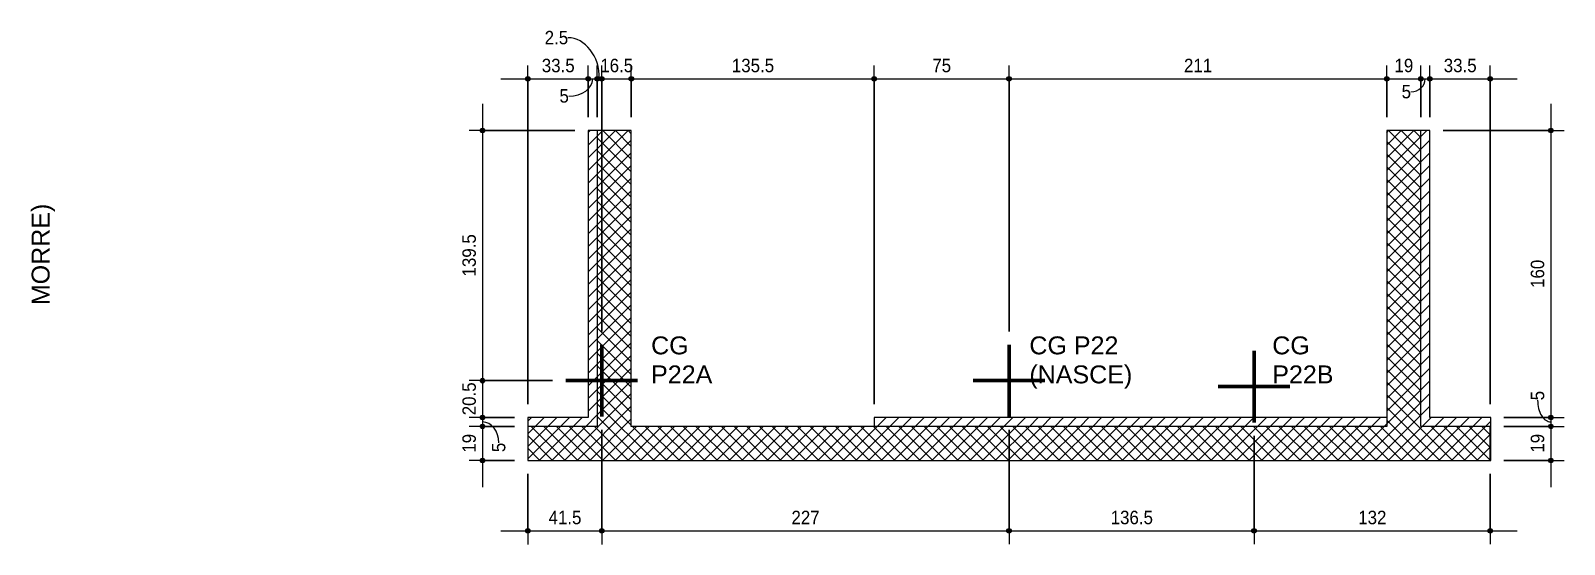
# Model space of a CAD drawing. Extents: x -1981 to 38708, y -3196 to 88064.
# Drawn here: x 20195 to 21051, y -963 to -676 of the extents above; entities that cross this region are included whole.
import ezdxf

# ---------------------------------------------------------------- set-up
doc = ezdxf.new("R2010")
doc.units = 0
doc.linetypes.add('Hidden', pattern=[0.714375, 0.47625, -0.238125])
for name, color, linetype, lineweight in [('A-ANNO-DIMS', 7, 'Continuous', 9), ('A-ANNO-DIMS-50', 7, 'Continuous', 9), ('A-DETL', 7, 'Hidden', 18), ('A-DETL-GENF', 7, 'Continuous', 18), ('A-DETL-MEDM', 7, 'Continuous', 50), ('G-ANNO-TEXT', 7, 'Continuous', 9), ('S-COLS', 7, 'Continuous', 25)]:
    doc.layers.add(name, color=color, linetype=linetype, lineweight=lineweight)
doc.styles.add('Arial_1', font='arial.ttf', dxfattribs={"width": 0.9, "height": 7.5})
doc.styles.add('Arial_3', font='arial.ttf', dxfattribs={"height": 10})
doc.dimstyles.new('PED_1_5mm_ESQ_1', dxfattribs={"dimscale": 30.48, "dimtxt": 7.651945, "dimasz": 0.328084, "dimexe": 0.246063, "dimexo": 0.246063, "dimgap": 0.049213, "dimtad": 1, "dimdec": 1, "dimrnd": 0.5, "dimdsep": 46, "dimtxsty": 'Arial_1', "dimblk1": 'DOTSMALL', "dimblk2": 'DOTSMALL', "dimsah": 1, "dimcen": 0.09, "dimdle": 0.492126, "dimazin": 0, "dimtfac": 1, "dimtdec": 4, "dimtix": 1, "dimtmove": 1, "dimatfit": 3, "dimfxl": 1, "dimtvp": 1, "dimtolj": 1, "dimtzin": 0, "dimarcsym": 2})
doc.dimstyles.new('PED_1_5mm_ESQ_3', dxfattribs={"dimscale": 30.48, "dimtxt": 7.651945, "dimasz": 0.328084, "dimexe": 0.246063, "dimexo": 0.246063, "dimgap": 0.049213, "dimtad": 1, "dimdec": 1, "dimrnd": 0.5, "dimdsep": 46, "dimtxsty": 'Arial_1', "dimblk1": 'DOTSMALL', "dimblk2": 'DOTSMALL', "dimsah": 1, "dimcen": 0.09, "dimdle": 0.492126, "dimazin": 0, "dimtfac": 1, "dimtdec": 4, "dimtix": 1, "dimtmove": 0, "dimatfit": 3, "dimfxl": 1, "dimtvp": 1, "dimtolj": 1, "dimtzin": 0, "dimarcsym": 2})
pattern_1 = [(45, (21034.115, 0), (-3.535534, 3.535534), [])]

# ---------------------------------------------------------------- blocks, each defined once
blk = doc.blocks.new('DIMBLOCK461-DT D 006 - DETALHE P22')
at = {"layer": 'A-ANNO-DIMS-50', "transparency": 16777216}
h = blk.add_hatch(color=256, dxfattribs=at)
edge = h.paths.add_edge_path(flags=0)
edge.add_arc((21043.34, -731.81), 1.25, 0, 360)
h = blk.add_hatch(color=256, dxfattribs=at)
edge = h.paths.add_edge_path(flags=0)
edge.add_arc((21043.34, -891.95), 1.25, 0, 360)
for p, q in [((21043.34, -716.81), (21043.34, -891.95)), ((20983.26, -731.81), (21050.84, -731.81)), ((21043.34, -731.81), (20983.26, -731.81)), ((21017.01, -891.95), (21050.84, -891.95)), ((21043.34, -891.95), (21017.01, -891.95))]:
    blk.add_line(p, q, dxfattribs=at)
for centre in [(21043.34, -731.81), (21043.34, -891.95)]:
    blk.add_circle(centre, 1.25, dxfattribs=at)
at = {"layer": 'A-ANNO-DIMS-50', "color": 0, "transparency": 16777216, "insert": (21032.11, -819.65), "char_height": 7.5, "width": 18.6472, "attachment_point": 1, "rotation": 90, "line_spacing_factor": 0.941778, "style": 'Arial_1'}
blk.add_mtext('160', dxfattribs=at)
blk = doc.blocks.new('_DotSmall')
at = {"color": 0, "linetype": 'ByBlock', "const_width": 0.5}
blk.add_lwpolyline([(-0.0625, 0, 1), (0.0625, 0, 1)], format="xyb", close=True, dxfattribs=at)
blk = doc.blocks.new('DIMBLOCK462-DT D 006 - DETALHE P22')
at = {"layer": 'A-ANNO-DIMS-50', "transparency": 16777216}
h = blk.add_hatch(color=256, dxfattribs=at)
edge = h.paths.add_edge_path(flags=0)
edge.add_arc((21043.34, -891.95), 1.25, 0, 360)
h = blk.add_hatch(color=256, dxfattribs=at)
edge = h.paths.add_edge_path(flags=0)
edge.add_arc((21043.34, -896.95), 1.25, 0, 360)
for p, q in [((21017.01, -891.95), (21050.84, -891.95)), ((21043.34, -891.95), (21017.01, -891.95)), ((21017.01, -896.95), (21050.84, -896.95)), ((21043.34, -896.95), (21017.01, -896.95)), ((21043.34, -891.95), (21043.34, -896.95))]:
    blk.add_line(p, q, dxfattribs=at)
for centre in [(21043.34, -891.95), (21043.34, -896.95)]:
    blk.add_circle(centre, 1.25, dxfattribs=at)
blk.add_ellipse((21043.34, -882.39), major_axis=(0, 12.06), ratio=0.612501, start_param=1.570796, end_param=3.141593, dxfattribs=at)
at = {"layer": 'A-ANNO-DIMS-50', "color": 0, "transparency": 16777216, "insert": (21032.11, -882.39), "char_height": 7.5, "width": 6.2157, "attachment_point": 1, "rotation": 90, "line_spacing_factor": 0.941778, "style": 'Arial_1'}
blk.add_mtext('5', dxfattribs=at)
blk = doc.blocks.new('DIMBLOCK463-DT D 006 - DETALHE P22')
at = {"layer": 'A-ANNO-DIMS-50', "transparency": 16777216}
h = blk.add_hatch(color=256, dxfattribs=at)
edge = h.paths.add_edge_path(flags=0)
edge.add_arc((21043.34, -896.95), 1.25, 0, 360)
h = blk.add_hatch(color=256, dxfattribs=at)
edge = h.paths.add_edge_path(flags=0)
edge.add_arc((21043.34, -915.95), 1.25, 0, 360)
for p, q in [((21017.01, -896.95), (21050.84, -896.95)), ((21043.34, -896.95), (21017.01, -896.95)), ((21043.34, -896.95), (21043.34, -930.95)), ((21017.01, -915.95), (21050.84, -915.95)), ((21043.34, -915.95), (21017.01, -915.95))]:
    blk.add_line(p, q, dxfattribs=at)
for centre in [(21043.34, -896.95), (21043.34, -915.95)]:
    blk.add_circle(centre, 1.25, dxfattribs=at)
at = {"layer": 'A-ANNO-DIMS-50', "color": 0, "transparency": 16777216, "insert": (21032.11, -911.63), "char_height": 7.5, "width": 12.4315, "attachment_point": 1, "rotation": 90, "line_spacing_factor": 0.941778, "style": 'Arial_1'}
blk.add_mtext('19', dxfattribs=at)
blk = doc.blocks.new('DIMBLOCK464-DT D 006 - DETALHE P22')
at = {"layer": 'A-ANNO-DIMS-50', "transparency": 16777216}
h = blk.add_hatch(color=256, dxfattribs=at)
edge = h.paths.add_edge_path(flags=0)
edge.add_arc((20447.24, -731.81), 1.25, 0, 360)
h = blk.add_hatch(color=256, dxfattribs=at)
edge = h.paths.add_edge_path(flags=0)
edge.add_arc((20447.24, -871.39), 1.25, 0, 360)
for p, q in [((20447.24, -716.81), (20447.24, -871.39)), ((20498.75, -731.81), (20439.74, -731.81)), ((20447.24, -731.81), (20498.75, -731.81)), ((20486.28, -871.39), (20439.74, -871.39)), ((20447.24, -871.39), (20486.28, -871.39))]:
    blk.add_line(p, q, dxfattribs=at)
for centre in [(20447.24, -731.81), (20447.24, -871.39)]:
    blk.add_circle(centre, 1.25, dxfattribs=at)
at = {"layer": 'A-ANNO-DIMS-50', "color": 0, "transparency": 16777216, "insert": (20436.01, -813.26), "char_height": 7.5, "width": 27.9708, "attachment_point": 1, "rotation": 90, "line_spacing_factor": 0.941778, "style": 'Arial_1'}
blk.add_mtext('139.5', dxfattribs=at)
blk = doc.blocks.new('DIMBLOCK465-DT D 006 - DETALHE P22')
at = {"layer": 'A-ANNO-DIMS-50', "transparency": 16777216}
h = blk.add_hatch(color=256, dxfattribs=at)
edge = h.paths.add_edge_path(flags=0)
edge.add_arc((20447.24, -871.39), 1.25, 0, 360)
h = blk.add_hatch(color=256, dxfattribs=at)
edge = h.paths.add_edge_path(flags=0)
edge.add_arc((20447.24, -891.95), 1.25, 0, 360)
for p, q in [((20486.28, -871.39), (20439.74, -871.39)), ((20447.24, -871.39), (20447.24, -891.95)), ((20447.24, -871.39), (20486.28, -871.39)), ((20465.02, -891.95), (20439.74, -891.95)), ((20447.24, -891.95), (20465.02, -891.95))]:
    blk.add_line(p, q, dxfattribs=at)
for centre in [(20447.24, -871.39), (20447.24, -891.95)]:
    blk.add_circle(centre, 1.25, dxfattribs=at)
at = {"layer": 'A-ANNO-DIMS-50', "color": 0, "transparency": 16777216, "insert": (20436.01, -890.74), "char_height": 7.5, "width": 21.7551, "attachment_point": 1, "rotation": 90, "line_spacing_factor": 0.941778, "style": 'Arial_1'}
blk.add_mtext('20.5', dxfattribs=at)
blk = doc.blocks.new('DIMBLOCK466-DT D 006 - DETALHE P22')
at = {"layer": 'A-ANNO-DIMS-50', "transparency": 16777216}
h = blk.add_hatch(color=256, dxfattribs=at)
edge = h.paths.add_edge_path(flags=0)
edge.add_arc((20447.24, -891.95), 1.25, 0, 360)
h = blk.add_hatch(color=256, dxfattribs=at)
edge = h.paths.add_edge_path(flags=0)
edge.add_arc((20447.24, -896.95), 1.25, 0, 360)
for p, q in [((20465.02, -891.95), (20439.74, -891.95)), ((20465.02, -896.95), (20439.74, -896.95)), ((20447.24, -891.95), (20447.24, -896.95)), ((20447.24, -891.95), (20465.02, -891.95)), ((20447.24, -896.95), (20465.02, -896.95))]:
    blk.add_line(p, q, dxfattribs=at)
for centre in [(20447.24, -891.95), (20447.24, -896.95)]:
    blk.add_circle(centre, 1.25, dxfattribs=at)
blk.add_ellipse((20447.24, -906.15), major_axis=(0, 11.7), ratio=0.777326, start_param=4.712389, end_param=6.283185, dxfattribs=at)
at = {"layer": 'A-ANNO-DIMS-50', "color": 0, "transparency": 16777216, "insert": (20452.49, -911.33), "char_height": 7.5, "width": 6.2157, "attachment_point": 1, "rotation": 90, "line_spacing_factor": 0.941778, "style": 'Arial_1'}
blk.add_mtext('5', dxfattribs=at)
blk = doc.blocks.new('DIMBLOCK467-DT D 006 - DETALHE P22')
at = {"layer": 'A-ANNO-DIMS-50', "transparency": 16777216}
h = blk.add_hatch(color=256, dxfattribs=at)
edge = h.paths.add_edge_path(flags=0)
edge.add_arc((20447.24, -896.95), 1.25, 0, 360)
h = blk.add_hatch(color=256, dxfattribs=at)
edge = h.paths.add_edge_path(flags=0)
edge.add_arc((20447.24, -915.95), 1.25, 0, 360)
for p, q in [((20465.02, -896.95), (20439.74, -896.95)), ((20447.24, -896.95), (20447.24, -930.95)), ((20447.24, -896.95), (20465.02, -896.95)), ((20465.02, -915.95), (20439.74, -915.95)), ((20447.24, -915.95), (20465.02, -915.95))]:
    blk.add_line(p, q, dxfattribs=at)
for centre in [(20447.24, -896.95), (20447.24, -915.95)]:
    blk.add_circle(centre, 1.25, dxfattribs=at)
at = {"layer": 'A-ANNO-DIMS-50', "color": 0, "transparency": 16777216, "insert": (20436.01, -911.63), "char_height": 7.5, "width": 12.4315, "attachment_point": 1, "rotation": 90, "line_spacing_factor": 0.941778, "style": 'Arial_1'}
blk.add_mtext('19', dxfattribs=at)
blk = doc.blocks.new('DIMBLOCK468-DT D 006 - DETALHE P22')
at = {"layer": 'A-ANNO-DIMS-50', "transparency": 16777216}
h = blk.add_hatch(color=256, dxfattribs=at)
edge = h.paths.add_edge_path(flags=0)
edge.add_arc((20472.52, -955.29), 1.25, 0, 360)
h = blk.add_hatch(color=256, dxfattribs=at)
edge = h.paths.add_edge_path(flags=0)
edge.add_arc((20513.79, -955.29), 1.25, 0, 360)
for p, q in [((20513.78, -898.89), (20513.79, -962.79)), ((20513.79, -955.29), (20513.78, -898.89)), ((20472.52, -923.45), (20472.52, -962.79)), ((20472.52, -955.29), (20472.52, -923.45)), ((20457.52, -955.29), (20513.79, -955.29))]:
    blk.add_line(p, q, dxfattribs=at)
for centre in [(20472.52, -955.29), (20513.79, -955.29)]:
    blk.add_circle(centre, 1.25, dxfattribs=at)
at = {"layer": 'A-ANNO-DIMS-50', "color": 0, "transparency": 16777216, "insert": (20484.09, -944.05), "char_height": 7.5, "width": 21.7551, "attachment_point": 1, "rotation": 0.00163, "line_spacing_factor": 0.941778, "style": 'Arial_1'}
blk.add_mtext('41.5', dxfattribs=at)
blk = doc.blocks.new('DIMBLOCK469-DT D 006 - DETALHE P22')
at = {"layer": 'A-ANNO-DIMS-50', "transparency": 16777216}
h = blk.add_hatch(color=256, dxfattribs=at)
edge = h.paths.add_edge_path(flags=0)
edge.add_arc((20513.79, -955.29), 1.25, 0, 360)
h = blk.add_hatch(color=256, dxfattribs=at)
edge = h.paths.add_edge_path(flags=0)
edge.add_arc((20741.02, -955.28), 1.25, 0, 360)
for p, q in [((20513.78, -898.89), (20513.79, -962.79)), ((20513.79, -955.29), (20513.78, -898.89)), ((20741.02, -898.89), (20741.02, -962.78)), ((20741.02, -955.28), (20741.02, -898.89)), ((20513.79, -955.29), (20741.02, -955.28))]:
    blk.add_line(p, q, dxfattribs=at)
for centre in [(20513.79, -955.29), (20741.02, -955.28)]:
    blk.add_circle(centre, 1.25, dxfattribs=at)
at = {"layer": 'A-ANNO-DIMS-50', "color": 0, "transparency": 16777216, "insert": (20619.63, -944.05), "char_height": 7.5, "width": 18.6472, "attachment_point": 1, "rotation": 0.00163, "line_spacing_factor": 0.941778, "style": 'Arial_1'}
blk.add_mtext('227', dxfattribs=at)
blk = doc.blocks.new('DIMBLOCK470-DT D 006 - DETALHE P22')
at = {"layer": 'A-ANNO-DIMS-50', "transparency": 16777216}
h = blk.add_hatch(color=256, dxfattribs=at)
edge = h.paths.add_edge_path(flags=0)
edge.add_arc((20741.02, -955.28), 1.25, 0, 360)
h = blk.add_hatch(color=256, dxfattribs=at)
edge = h.paths.add_edge_path(flags=0)
edge.add_arc((20877.72, -955.28), 1.25, 0, 360)
for p, q in [((20741.02, -898.89), (20741.02, -962.78)), ((20741.02, -955.28), (20741.02, -898.89)), ((20877.72, -902.19), (20877.72, -962.78)), ((20877.72, -955.28), (20877.72, -902.19)), ((20741.02, -955.28), (20877.72, -955.28))]:
    blk.add_line(p, q, dxfattribs=at)
for centre in [(20741.02, -955.28), (20877.72, -955.28)]:
    blk.add_circle(centre, 1.25, dxfattribs=at)
at = {"layer": 'A-ANNO-DIMS-50', "color": 0, "transparency": 16777216, "insert": (20797.72, -944.04), "char_height": 7.5, "width": 27.9708, "attachment_point": 1, "rotation": 0.00163, "line_spacing_factor": 0.941778, "style": 'Arial_1'}
blk.add_mtext('136.5', dxfattribs=at)
blk = doc.blocks.new('DIMBLOCK471-DT D 006 - DETALHE P22')
at = {"layer": 'A-ANNO-DIMS-50', "transparency": 16777216}
h = blk.add_hatch(color=256, dxfattribs=at)
edge = h.paths.add_edge_path(flags=0)
edge.add_arc((20877.72, -955.28), 1.25, 0, 360)
h = blk.add_hatch(color=256, dxfattribs=at)
edge = h.paths.add_edge_path(flags=0)
edge.add_arc((21009.51, -955.28), 1.25, 0, 360)
for p, q in [((20877.72, -902.19), (20877.72, -962.78)), ((20877.72, -955.28), (20877.72, -902.19)), ((21009.51, -923.45), (21009.51, -962.78)), ((21009.51, -955.28), (21009.51, -923.45)), ((20877.72, -955.28), (21024.51, -955.28))]:
    blk.add_line(p, q, dxfattribs=at)
for centre in [(20877.72, -955.28), (21009.51, -955.28)]:
    blk.add_circle(centre, 1.25, dxfattribs=at)
at = {"layer": 'A-ANNO-DIMS-50', "color": 0, "transparency": 16777216, "insert": (20935.85, -944.04), "char_height": 7.5, "width": 18.6472, "attachment_point": 1, "rotation": 0.00163, "line_spacing_factor": 0.941778, "style": 'Arial_1'}
blk.add_mtext('132', dxfattribs=at)
blk = doc.blocks.new('DIMBLOCK472-DT D 006 - DETALHE P22')
at = {"layer": 'A-ANNO-DIMS-50', "transparency": 16777216}
h = blk.add_hatch(color=256, dxfattribs=at)
edge = h.paths.add_edge_path(flags=0)
edge.add_arc((20472.52, -702.96), 1.25, 0, 360)
h = blk.add_hatch(color=256, dxfattribs=at)
edge = h.paths.add_edge_path(flags=0)
edge.add_arc((20506.25, -702.96), 1.25, 0, 360)
for p, q in [((20472.52, -884.45), (20472.52, -695.46)), ((20506.25, -724.31), (20506.25, -695.46)), ((20457.52, -702.96), (20506.25, -702.96)), ((20472.52, -702.96), (20472.52, -884.45)), ((20506.25, -702.96), (20506.25, -724.31))]:
    blk.add_line(p, q, dxfattribs=at)
for centre in [(20472.52, -702.96), (20506.25, -702.96)]:
    blk.add_circle(centre, 1.25, dxfattribs=at)
at = {"layer": 'A-ANNO-DIMS-50', "color": 0, "transparency": 16777216, "insert": (20480.32, -691.73), "char_height": 7.5, "width": 21.7551, "attachment_point": 1, "rotation": 0.00163, "line_spacing_factor": 0.941778, "style": 'Arial_1'}
blk.add_mtext('33.5', dxfattribs=at)
blk = doc.blocks.new('DIMBLOCK473-DT D 006 - DETALHE P22')
at = {"layer": 'A-ANNO-DIMS-50', "transparency": 16777216}
h = blk.add_hatch(color=256, dxfattribs=at)
edge = h.paths.add_edge_path(flags=0)
edge.add_arc((20506.25, -702.96), 1.25, 0, 360)
h = blk.add_hatch(color=256, dxfattribs=at)
edge = h.paths.add_edge_path(flags=0)
edge.add_arc((20511.25, -702.96), 1.25, 0, 360)
for p, q in [((20506.25, -724.31), (20506.25, -695.46)), ((20511.25, -724.33), (20511.25, -695.46)), ((20506.25, -702.96), (20511.25, -702.96)), ((20506.25, -702.96), (20506.25, -724.31)), ((20511.25, -702.96), (20511.25, -724.33))]:
    blk.add_line(p, q, dxfattribs=at)
for centre in [(20506.25, -702.96), (20511.25, -702.96)]:
    blk.add_circle(centre, 1.25, dxfattribs=at)
blk.add_ellipse((20495.36, -702.96), major_axis=(13.39, 0), ratio=0.714364, start_param=4.712389, end_param=6.283185, dxfattribs=at)
at = {"layer": 'A-ANNO-DIMS-50', "color": 0, "transparency": 16777216, "insert": (20490.18, -708.68), "char_height": 7.5, "width": 6.2157, "attachment_point": 1, "rotation": 0.00163, "line_spacing_factor": 0.941778, "style": 'Arial_1'}
blk.add_mtext('5', dxfattribs=at)
blk = doc.blocks.new('DIMBLOCK474-DT D 006 - DETALHE P22')
at = {"layer": 'A-ANNO-DIMS-50', "transparency": 16777216}
h = blk.add_hatch(color=256, dxfattribs=at)
edge = h.paths.add_edge_path(flags=0)
edge.add_arc((20511.25, -702.96), 1.25, 0, 360)
h = blk.add_hatch(color=256, dxfattribs=at)
edge = h.paths.add_edge_path(flags=0)
edge.add_arc((20513.78, -702.96), 1.25, 0, 360)
for p, q in [((20511.25, -724.33), (20511.25, -695.46)), ((20513.78, -843.89), (20513.78, -695.46)), ((20511.25, -702.96), (20513.78, -702.96)), ((20511.25, -702.96), (20511.25, -724.33)), ((20513.78, -702.96), (20513.78, -843.89))]:
    blk.add_line(p, q, dxfattribs=at)
for centre in [(20511.25, -702.96), (20513.78, -702.96)]:
    blk.add_circle(centre, 1.25, dxfattribs=at)
blk.add_ellipse((20494.89, -702.96), major_axis=(0, 22.97), ratio=0.767167, start_param=4.712389, end_param=6.283185, dxfattribs=at)
at = {"layer": 'A-ANNO-DIMS-50', "color": 0, "transparency": 16777216, "insert": (20481.94, -676.14), "char_height": 7.5, "width": 15.5393, "attachment_point": 1, "rotation": 0.00163, "line_spacing_factor": 0.941778, "style": 'Arial_1'}
blk.add_mtext('2.5', dxfattribs=at)
blk = doc.blocks.new('DIMBLOCK475-DT D 006 - DETALHE P22')
at = {"layer": 'A-ANNO-DIMS-50', "transparency": 16777216}
h = blk.add_hatch(color=256, dxfattribs=at)
edge = h.paths.add_edge_path(flags=0)
edge.add_arc((20513.78, -702.96), 1.25, 0, 360)
h = blk.add_hatch(color=256, dxfattribs=at)
edge = h.paths.add_edge_path(flags=0)
edge.add_arc((20530.25, -702.96), 1.25, 0, 360)
for p, q in [((20513.78, -843.89), (20513.78, -695.46)), ((20530.25, -724.31), (20530.25, -695.46)), ((20513.78, -702.96), (20530.25, -702.96)), ((20513.78, -702.96), (20513.78, -843.89)), ((20530.25, -702.96), (20530.25, -724.31))]:
    blk.add_line(p, q, dxfattribs=at)
for centre in [(20513.78, -702.96), (20530.25, -702.96)]:
    blk.add_circle(centre, 1.25, dxfattribs=at)
at = {"layer": 'A-ANNO-DIMS-50', "color": 0, "transparency": 16777216, "insert": (20512.95, -691.72), "char_height": 7.5, "width": 21.7551, "attachment_point": 1, "rotation": 0.00163, "line_spacing_factor": 0.941778, "style": 'Arial_1'}
blk.add_mtext('16.5', dxfattribs=at)
blk = doc.blocks.new('DIMBLOCK476-DT D 006 - DETALHE P22')
at = {"layer": 'A-ANNO-DIMS-50', "transparency": 16777216}
h = blk.add_hatch(color=256, dxfattribs=at)
edge = h.paths.add_edge_path(flags=0)
edge.add_arc((20530.25, -702.96), 1.25, 0, 360)
h = blk.add_hatch(color=256, dxfattribs=at)
edge = h.paths.add_edge_path(flags=0)
edge.add_arc((20665.77, -702.96), 1.25, 0, 360)
for p, q in [((20530.25, -724.31), (20530.25, -695.46)), ((20665.77, -884.45), (20665.77, -695.46)), ((20530.25, -702.96), (20665.77, -702.96)), ((20530.25, -702.96), (20530.25, -724.31)), ((20665.77, -702.96), (20665.77, -884.45))]:
    blk.add_line(p, q, dxfattribs=at)
for centre in [(20530.25, -702.96), (20665.77, -702.96)]:
    blk.add_circle(centre, 1.25, dxfattribs=at)
at = {"layer": 'A-ANNO-DIMS-50', "color": 0, "transparency": 16777216, "insert": (20586.36, -691.72), "char_height": 7.5, "width": 27.9708, "attachment_point": 1, "rotation": 0.00163, "line_spacing_factor": 0.941778, "style": 'Arial_1'}
blk.add_mtext('135.5', dxfattribs=at)
blk = doc.blocks.new('DIMBLOCK477-DT D 006 - DETALHE P22')
at = {"layer": 'A-ANNO-DIMS-50', "transparency": 16777216}
h = blk.add_hatch(color=256, dxfattribs=at)
edge = h.paths.add_edge_path(flags=0)
edge.add_arc((20665.77, -702.96), 1.25, 0, 360)
h = blk.add_hatch(color=256, dxfattribs=at)
edge = h.paths.add_edge_path(flags=0)
edge.add_arc((20741.01, -702.95), 1.25, 0, 360)
for p, q in [((20665.77, -884.45), (20665.77, -695.46)), ((20741.02, -843.89), (20741.01, -695.45)), ((20665.77, -702.96), (20741.01, -702.95)), ((20665.77, -702.96), (20665.77, -884.45)), ((20741.01, -702.95), (20741.02, -843.89))]:
    blk.add_line(p, q, dxfattribs=at)
for centre in [(20665.77, -702.96), (20741.01, -702.95)]:
    blk.add_circle(centre, 1.25, dxfattribs=at)
at = {"layer": 'A-ANNO-DIMS-50', "color": 0, "transparency": 16777216, "insert": (20698.21, -691.72), "char_height": 7.5, "width": 12.4315, "attachment_point": 1, "rotation": 0.00163, "line_spacing_factor": 0.941778, "style": 'Arial_1'}
blk.add_mtext('75', dxfattribs=at)
blk = doc.blocks.new('DIMBLOCK478-DT D 006 - DETALHE P22')
at = {"layer": 'A-ANNO-DIMS-50', "transparency": 16777216}
h = blk.add_hatch(color=256, dxfattribs=at)
edge = h.paths.add_edge_path(flags=0)
edge.add_arc((20741.01, -702.95), 1.25, 0, 360)
h = blk.add_hatch(color=256, dxfattribs=at)
edge = h.paths.add_edge_path(flags=0)
edge.add_arc((20951.77, -702.95), 1.25, 0, 360)
for p, q in [((20741.02, -843.89), (20741.01, -695.45)), ((20951.77, -724.33), (20951.77, -695.45)), ((20741.01, -702.95), (20951.77, -702.95)), ((20741.01, -702.95), (20741.02, -843.89)), ((20951.77, -702.95), (20951.77, -724.33))]:
    blk.add_line(p, q, dxfattribs=at)
for centre in [(20741.01, -702.95), (20951.77, -702.95)]:
    blk.add_circle(centre, 1.25, dxfattribs=at)
at = {"layer": 'A-ANNO-DIMS-50', "color": 0, "transparency": 16777216, "insert": (20838.62, -691.72), "char_height": 7.5, "width": 18.6472, "attachment_point": 1, "rotation": 0.00163, "line_spacing_factor": 0.941778, "style": 'Arial_1'}
blk.add_mtext('211', dxfattribs=at)
blk = doc.blocks.new('DIMBLOCK479-DT D 006 - DETALHE P22')
at = {"layer": 'A-ANNO-DIMS-50', "transparency": 16777216}
h = blk.add_hatch(color=256, dxfattribs=at)
edge = h.paths.add_edge_path(flags=0)
edge.add_arc((20951.77, -702.95), 1.25, 0, 360)
h = blk.add_hatch(color=256, dxfattribs=at)
edge = h.paths.add_edge_path(flags=0)
edge.add_arc((20970.77, -702.95), 1.25, 0, 360)
for p, q in [((20951.77, -724.33), (20951.77, -695.45)), ((20970.77, -724.33), (20970.77, -695.45)), ((20951.77, -702.95), (20970.77, -702.95)), ((20951.77, -702.95), (20951.77, -724.33)), ((20970.77, -702.95), (20970.77, -724.33))]:
    blk.add_line(p, q, dxfattribs=at)
for centre in [(20951.77, -702.95), (20970.77, -702.95)]:
    blk.add_circle(centre, 1.25, dxfattribs=at)
at = {"layer": 'A-ANNO-DIMS-50', "color": 0, "transparency": 16777216, "insert": (20956.09, -691.71), "char_height": 7.5, "width": 12.4315, "attachment_point": 1, "rotation": 0.00163, "line_spacing_factor": 0.941778, "style": 'Arial_1'}
blk.add_mtext('19', dxfattribs=at)
blk = doc.blocks.new('DIMBLOCK480-DT D 006 - DETALHE P22')
at = {"layer": 'A-ANNO-DIMS-50', "transparency": 16777216}
h = blk.add_hatch(color=256, dxfattribs=at)
edge = h.paths.add_edge_path(flags=0)
edge.add_arc((20970.77, -702.95), 1.25, 0, 360)
h = blk.add_hatch(color=256, dxfattribs=at)
edge = h.paths.add_edge_path(flags=0)
edge.add_arc((20975.76, -702.95), 1.25, 0, 360)
for p, q in [((20970.77, -724.33), (20970.77, -695.45)), ((20975.76, -724.31), (20975.76, -695.45)), ((20970.77, -702.95), (20975.76, -702.95)), ((20970.77, -702.95), (20970.77, -724.33)), ((20975.76, -702.95), (20975.76, -724.31))]:
    blk.add_line(p, q, dxfattribs=at)
for centre in [(20970.77, -702.95), (20975.76, -702.95)]:
    blk.add_circle(centre, 1.25, dxfattribs=at)
blk.add_ellipse((20965.24, -702.95), major_axis=(8.02, 0), ratio=0.897413, start_param=4.712389, end_param=6.283185, dxfattribs=at)
at = {"layer": 'A-ANNO-DIMS-50', "color": 0, "transparency": 16777216, "insert": (20960.06, -706.3), "char_height": 7.5, "width": 6.2157, "attachment_point": 1, "rotation": 0.00163, "line_spacing_factor": 0.941778, "style": 'Arial_1'}
blk.add_mtext('5', dxfattribs=at)
blk = doc.blocks.new('DIMBLOCK481-DT D 006 - DETALHE P22')
at = {"layer": 'A-ANNO-DIMS-50', "transparency": 16777216}
h = blk.add_hatch(color=256, dxfattribs=at)
edge = h.paths.add_edge_path(flags=0)
edge.add_arc((20975.76, -702.95), 1.25, 0, 360)
h = blk.add_hatch(color=256, dxfattribs=at)
edge = h.paths.add_edge_path(flags=0)
edge.add_arc((21009.51, -702.95), 1.25, 0, 360)
for p, q in [((20975.76, -724.31), (20975.76, -695.45)), ((21009.51, -884.45), (21009.51, -695.45)), ((20975.76, -702.95), (21024.51, -702.95)), ((20975.76, -702.95), (20975.76, -724.31)), ((21009.51, -702.95), (21009.51, -884.45))]:
    blk.add_line(p, q, dxfattribs=at)
for centre in [(20975.76, -702.95), (21009.51, -702.95)]:
    blk.add_circle(centre, 1.25, dxfattribs=at)
at = {"layer": 'A-ANNO-DIMS-50', "color": 0, "transparency": 16777216, "insert": (20983.57, -691.71), "char_height": 7.5, "width": 21.7551, "attachment_point": 1, "rotation": 0.00163, "line_spacing_factor": 0.941778, "style": 'Arial_1'}
blk.add_mtext('33.5', dxfattribs=at)

msp = doc.modelspace()

# ---------------------------------------------------------------- hatches: boundary and pattern name
at = {"layer": 'A-DETL-GENF', "true_color": 0x808080}
h = msp.add_hatch(dxfattribs=at)
h.set_pattern_fill('FP_1', color=8, style=0, pattern_type=2)
h.set_pattern_definition(pattern_1)
h.paths.add_polyline_path([(20530.25, -896.95), (20530.25, -896.95), (20530.25, -891.95)], flags=0)
h.paths.add_polyline_path([(20472.52, -896.95), (20511.25, -896.95), (20511.25, -731.81), (20506.25, -731.81), (20506.25, -891.95), (20472.52, -891.95)], flags=0)
at = {"layer": 'A-DETL-GENF', "true_color": 0x0000ff}
h = msp.add_hatch(dxfattribs=at)
h.set_pattern_fill('FP_2', color=5, style=0, pattern_type=2)
h.set_pattern_definition([(45, (21034.115, 0), (-3.535534, 3.535534), []), (135, (21034.115, 0), (-3.535534, -3.535534), [])])
h.paths.add_polyline_path([(20472.52, -915.95), (21009.51, -915.95), (21009.51, -896.95), (20970.77, -896.95), (20970.77, -731.83), (20951.77, -731.83), (20951.76, -896.95), (20530.25, -896.95), (20530.25, -731.81), (20511.25, -731.81), (20511.25, -896.95), (20472.52, -896.95), (20472.52, -915.95)], flags=0)
at = {"layer": 'A-DETL-GENF', "true_color": 0x808080}
h = msp.add_hatch(dxfattribs=at)
h.set_pattern_fill('FP_1', color=8, style=0, pattern_type=2)
h.set_pattern_definition(pattern_1)
h.paths.add_polyline_path([(20951.77, -843.55), (20951.76, -891.95), (20665.77, -891.95), (20665.77, -896.95), (20951.77, -896.95), (20951.77, -891.95)], flags=0)
h.paths.add_polyline_path([(21009.51, -915.95), (21009.76, -915.95), (21009.76, -891.95), (20975.76, -891.95), (20975.76, -731.81), (20951.76, -731.83), (20951.77, -731.83), (20970.77, -731.83), (20970.77, -896.95), (21009.51, -896.95), (21009.51, -915.85)], flags=0)
at = {"layer": 'S-COLS', "true_color": 0x808080}
msp.add_hatch(color=8, dxfattribs=at).paths.add_polyline_path([(20951.76, -891.95), (20951.76, -891.95), (20951.76, -891.95), (20665.77, -891.95)], flags=0)

# ---------------------------------------------------------------- linework, layer by layer
at = {"layer": 'A-DETL', "linetype": 'Continuous'}
for p, q in [((20511.25, -731.81), (20506.25, -731.81)), ((20506.25, -731.81), (20506.25, -891.95)), ((20530.26, -731.81), (20511.25, -731.81)), ((20511.25, -731.81), (20511.25, -896.95)), ((20530.25, -896.95), (20530.26, -731.81)), ((20975.76, -731.81), (20951.76, -731.81)), ((20970.77, -731.83), (20951.77, -731.83)), ((20951.77, -731.83), (20951.77, -896.95)), ((20970.77, -896.95), (20970.77, -731.83)), ((20975.76, -891.95), (20975.76, -731.81)), ((20506.25, -891.95), (20472.52, -891.95)), ((20472.52, -891.95), (20472.52, -896.95)), ((20511.25, -896.95), (20472.52, -896.95)), ((20472.52, -896.95), (20472.52, -915.95)), ((20951.77, -896.95), (20530.25, -896.95)), ((20951.76, -891.95), (20665.77, -891.95)), ((20665.77, -891.95), (20665.77, -896.95)), ((21009.51, -896.95), (20970.77, -896.95)), ((21009.76, -891.95), (20975.76, -891.95)), ((21009.51, -915.95), (21009.51, -896.95)), ((21009.76, -915.95), (21009.76, -891.95)), ((20472.52, -915.95), (21009.51, -915.95)), ((21009.51, -915.95), (21009.76, -915.95))]:
    msp.add_line(p, q, dxfattribs=at)
at = {"layer": 'A-DETL-MEDM'}
for p, q in [((20513.78, -871.39), (20513.78, -851.39)), ((20741.02, -871.39), (20741.02, -851.39)), ((20877.72, -874.69), (20877.72, -854.69)), ((20513.78, -871.39), (20493.78, -871.39)), ((20513.78, -871.39), (20533.78, -871.39)), ((20513.78, -871.39), (20513.78, -891.39)), ((20741.02, -871.39), (20721.02, -871.39)), ((20741.02, -871.39), (20761.02, -871.39)), ((20741.02, -871.39), (20741.02, -891.39)), ((20877.72, -874.69), (20857.72, -874.69)), ((20877.72, -874.69), (20897.72, -874.69)), ((20877.72, -874.69), (20877.72, -894.69))]:
    msp.add_line(p, q, dxfattribs=at)

# ---------------------------------------------------------------- texts
at = {"layer": 'G-ANNO-TEXT', "insert": (20195.68, -829.27), "char_height": 10, "width": 69.346, "attachment_point": 1, "rotation": 90, "style": 'Arial_3'}
msp.add_mtext('MORRE)', dxfattribs=at)
at = {"layer": 'G-ANNO-TEXT', "char_height": 10, "attachment_point": 1, "style": 'Arial_3'}
for s, insert, width in [('CG ', (20541.31, -846.72), 30.4641), ('CG P22 ', (20752.36, -846.72), 66.1392), ('CG ', (20887.88, -846.72), 30.4641), ('P22A', (20541.31, -862.92), 42.4894), ('(NASCE)', (20752.36, -862.92), 70.9493), ('P22B', (20887.88, -862.92), 42.4894)]:
    msp.add_mtext(s, dxfattribs=dict(at, insert=insert, width=width))

# ---------------------------------------------------------------- dimensions: what is measured, and where the dimension line sits
at = {"layer": 'A-ANNO-DIMS'}
for base, p1, p2, angle, override, picture, middle, turn in [((20513.78, -702.96), (20511.25, -731.83), (20513.78, -851.39), 0.00163, {"dimpost": '<>', "dimfxl": 119.591976}, 'DIMBLOCK474-DT D 006 - DETALHE P22', (20489.71, -681.14), 0.00163), ((20511.25, -702.96), (20506.25, -731.81), (20511.25, -731.83), 0.00163, {"dimpost": '<>', "dimfxl": 4.998297}, 'DIMBLOCK473-DT D 006 - DETALHE P22', (20493.29, -713.68), 0.00163), ((20975.76, -702.95), (20970.77, -731.83), (20975.76, -731.81), 0.00163, {"dimpost": '<>', "dimfxl": 4.997432}, 'DIMBLOCK480-DT D 006 - DETALHE P22', (20963.17, -711.3), 0.00163), ((21043.34, -896.95), (21009.51, -891.95), (21009.51, -896.95), 90, {"dimpost": '<>', "dimfxl": 5.000028}, 'DIMBLOCK462-DT D 006 - DETALHE P22', (21037.11, -879.28), 90), ((20447.24, -896.95), (20472.52, -891.95), (20472.52, -896.95), 270.00001, {"dimpost": '<>', "dimfxl": 5.00002}, 'DIMBLOCK466-DT D 006 - DETALHE P22', (20457.49, -908.22), 90)]:
    dim = msp.add_linear_dim(base=base, p1=p1, p2=p2, angle=angle, dimstyle='PED_1_5mm_ESQ_1', override=override, dxfattribs=at)
    dim.commit()
    dim.dimension.update_dxf_attribs({"geometry": picture, "text_midpoint": middle, "dimtype": 160, "text_rotation": turn})
for base, p1, p2, angle, override, picture, middle in [((20506.25, -702.96), (20472.52, -891.95), (20506.25, -731.81), 0.00163, {"dimpost": '<>', "dimfxl": 163.651717}, 'DIMBLOCK472-DT D 006 - DETALHE P22', (20489.38, -697.63)), ((20530.25, -702.96), (20513.78, -851.39), (20530.25, -731.81), 0.00163, {"dimpost": '<>', "dimfxl": 120.70969}, 'DIMBLOCK475-DT D 006 - DETALHE P22', (20522.02, -697.63)), ((20665.77, -702.96), (20530.25, -731.81), (20665.77, -891.95), 0.00163, {"dimpost": '<>', "dimfxl": 209.787118}, 'DIMBLOCK476-DT D 006 - DETALHE P22', (20598.01, -697.63)), ((20741.0137, -702.955), (20665.7747, -891.9499), (20741.0179, -851.3925), 0.00163, {"dimpost": '<>', "dimfxl": 85.477751}, 'DIMBLOCK477-DT D 006 - DETALHE P22', (20703.3913, -697.6421)), ((20951.77, -702.95), (20741.02, -851.39), (20951.77, -731.83), 0.00163, {"dimpost": '<>', "dimfxl": 242.30291}, 'DIMBLOCK478-DT D 006 - DETALHE P22', (20846.39, -697.69)), ((20970.77, -702.95), (20951.77, -731.83), (20970.77, -731.83), 0.00163, {"dimpost": '<>', "dimfxl": 19}, 'DIMBLOCK479-DT D 006 - DETALHE P22', (20961.27, -697.62)), ((21009.51, -702.95), (20975.76, -731.81), (21009.51, -891.95), 0.00163, {"dimpost": '<>', "dimfxl": 163.655226}, 'DIMBLOCK481-DT D 006 - DETALHE P22', (20992.63, -697.62)), ((20447.24, -871.39), (20506.25, -731.81), (20493.78, -871.39), 270.00001, {"dimpost": '<>', "dimfxl": 140.136779}, 'DIMBLOCK464-DT D 006 - DETALHE P22', (20441.91, -801.6)), ((21043.34, -891.95), (20975.76, -731.81), (21009.51, -891.95), 90, {"dimpost": '<>', "dimfxl": 163.655226}, 'DIMBLOCK461-DT D 006 - DETALHE P22', (21038.02, -811.88)), ((20447.24, -891.95), (20493.78, -871.39), (20472.52, -891.95), 270.00001, {"dimpost": '<>', "dimfxl": 29.574165}, 'DIMBLOCK465-DT D 006 - DETALHE P22', (20441.92, -881.67)), ((20447.24, -915.95), (20472.52, -896.95), (20472.52, -915.95), 270.00001, {"dimpost": '<>', "dimfxl": 18.99998}, 'DIMBLOCK467-DT D 006 - DETALHE P22', (20441.92, -906.45)), ((20513.79, -955.29), (20472.52, -915.95), (20513.78, -891.39), 0.00163, {"dimpost": '<>', "dimfxl": 48.015426}, 'DIMBLOCK468-DT D 006 - DETALHE P22', (20493.15, -949.96)), ((20741.02, -955.28), (20513.78, -891.39), (20741.02, -891.39), 0.00163, {"dimpost": '<>', "dimfxl": 227.234385}, 'DIMBLOCK469-DT D 006 - DETALHE P22', (20627.4, -950.02)), ((20877.72, -955.28), (20741.02, -891.39), (20877.72, -894.69), 0.00163, {"dimpost": '<>', "dimfxl": 136.744518}, 'DIMBLOCK470-DT D 006 - DETALHE P22', (20809.37, -949.95)), ((21009.51, -955.28), (20877.72, -894.69), (21009.51, -915.95), 0.00163, {"dimpost": '<>', "dimfxl": 133.493386}, 'DIMBLOCK471-DT D 006 - DETALHE P22', (20943.62, -949.95)), ((21043.34, -915.95), (21009.51, -896.95), (21009.51, -915.95), 90, {"dimpost": '<>', "dimfxl": 18.999972}, 'DIMBLOCK463-DT D 006 - DETALHE P22', (21038.02, -906.45))]:
    dim = msp.add_linear_dim(base=base, p1=p1, p2=p2, angle=angle, dimstyle='PED_1_5mm_ESQ_3', override=override, dxfattribs=at)
    dim.commit()
    dim.dimension.update_dxf_attribs({"geometry": picture, "text_midpoint": middle})

doc.saveas('drawing.dxf')
